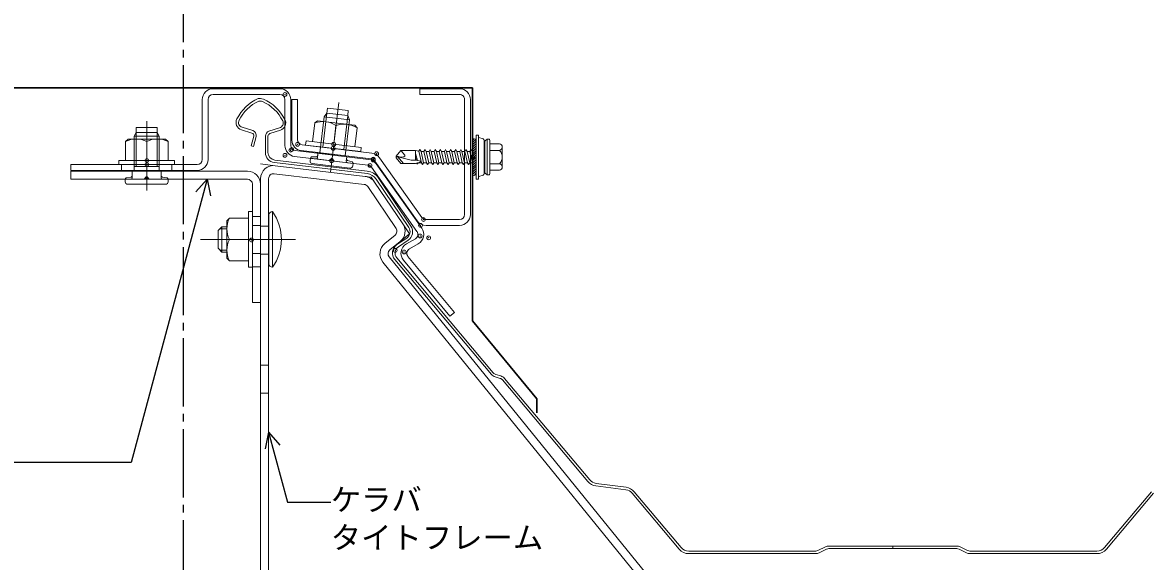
# Model space of a CAD drawing. Units: millimetres at full size, sheet at 1:3; details may follow other scales. Extents: x -1262 to 3778, y -891 to 1036.
# Drawn here: x -879.3 to -433.1, y 151.7 to 364.9 of the extents above; entities that cross this region are included whole.
import ezdxf
from ezdxf.enums import TextEntityAlignment as Align

# ---------------------------------------------------------------- set-up
doc = ezdxf.new("R2010")
doc.units = ezdxf.units.MM
doc.header["$LTSCALE"] = 3
doc.header["$PDMODE"] = 32
doc.header["$PDSIZE"] = 1.5
doc.linetypes.add('CHAIN2', pattern=[12, 9, -1, 1, -1])
for name, color, linetype, lineweight in [('0-4_寸法線1', 5, 'Continuous', 25), ('0-6_名称1', 5, 'Continuous', 25), ('0-B_屋根1', 6, 'Continuous', 20), ('1-1_水切1', 134, 'Continuous', 30), ('2-7_ビス1', 7, 'Continuous', 5), ('2-A_タイトフレーム', 3, 'Continuous', 9), ('3-0_吊子', 7, 'Continuous', 5)]:
    doc.layers.add(name, color=color, linetype=linetype, lineweight=lineweight)
doc.styles.add('ＭＳ ゴシック', font='')
doc.styles.get('ＭＳ ゴシック').set_extended_font_data('MS Gothic')

msp = doc.modelspace()

# ---------------------------------------------------------------- linework, layer by layer
at = {"layer": '0-4_寸法線1', "linetype": 'CHAIN2'}
msp.add_line((-815.847, 672.069), (-815.847, -639.942), dxfattribs=at)
at = {"layer": '0-6_名称1'}
for p, q in [((-806.343, 302.908), (-810.794, 297.889)), ((-806.343, 302.908), (-804.998, 296.336)), ((-782.066, 202.796), (-783.411, 196.224)), ((-782.066, 202.796), (-777.615, 197.777))]:
    msp.add_line(p, q, dxfattribs=at)
for points in [[(-806.343, 302.908), (-836.377, 190.821), (-969.981, 190.821)], [(-782.066, 202.796), (-774.656, 175.142), (-757.503, 175.142)]]:
    msp.add_lwpolyline(points, dxfattribs=at)
at = {"layer": '0-B_屋根1'}
for p, q in [((-785.318, 334.803), (-786.218, 334.803)), ((-785.994, 333.803), (-785.318, 333.803)), ((-792.833, 322.484), (-788.646, 321.182)), ((-788.35, 322.137), (-792.537, 323.439)), ((-777.706, 323.235), (-781.93, 321.878)), ((-781.624, 320.926), (-777.4, 322.283)), ((-783.318, 319.974), (-783.318, 313.467)), ((-782.318, 313.467), (-782.318, 319.974)), ((-779.791, 309.495), (-743.162, 305.135)), ((-743.044, 306.128), (-779.672, 310.488)), ((-725.836, 284.359), (-738.781, 303.528)), ((-739.61, 302.968), (-726.665, 283.8)), ((-727.472, 279.634), (-731.342, 277.021)), ((-730.783, 276.192), (-726.913, 278.806)), ((-732.168, 271.135), (-694.007, 225.656)), ((-693.241, 226.299), (-731.402, 271.778)), ((-692.544, 224.703), (-690.555, 224.127)), ((-690.276, 225.087), (-692.265, 225.664)), ((-689.579, 223.491), (-655.9, 183.354)), ((-655.134, 183.997), (-688.813, 224.134)), ((-652.716, 181.61), (-640.856, 180.063)), ((-640.727, 181.055), (-652.587, 182.602)), ((-638.309, 178.668), (-619.783, 156.589)), ((-619.017, 157.232), (-637.543, 179.311)), ((-451.619, 157.232), (-433.093, 179.311)), ((-432.327, 178.668), (-450.853, 156.589)), ((-561.951, 157.486), (-564.895, 156.014)), ((-564.448, 155.12), (-561.504, 156.592)), ((-535.318, 157.803), (-560.61, 157.803)), ((-506.187, 155.12), (-509.132, 156.592)), ((-508.684, 157.486), (-505.74, 156.014)), ((-565.79, 155.803), (-615.953, 155.803)), ((-615.952, 154.803), (-565.79, 154.803)), ((-504.846, 155.803), (-454.683, 155.803)), ((-454.683, 154.803), (-504.846, 154.803))]:
    msp.add_line(p, q, dxfattribs=at)
for points in [[(-787.974, 319.982), (-788.961, 316.081), (-787.991, 315.836), (-787.005, 319.736)], [(-560.61, 156.803), (-535.318, 156.803), (-535.318, 157.803)], [(-510.026, 156.803), (-535.318, 156.803), (-535.318, 157.803), (-510.026, 157.803)]]:
    msp.add_lwpolyline(points, dxfattribs=at)
for centre, radius, start, end in [((-778.722, 318.62), 17.834, 114.85353, 152.90711), ((-785.317, 331.808), 2.995, 66.57536, 90.0188), ((-778.722, 318.62), 16.834, 115.59267, 153.13098), ((-785.318, 331.804), 1.999, 66.57715, 89.99521), ((-790.879, 318.955), 16, 25.93718, 66.59444), ((-790.879, 318.955), 17, 26.54208, 66.59444), ((-791.943, 325.348), 3, 152.3059, 252.73149), ((-791.943, 325.348), 2, 153.88999, 252.73245), ((-778.318, 325.14), 2, 287.81273, 24.00079), ((-778.318, 325.14), 3, 287.81508, 28.07475), ((-788.943, 320.227), 2, 345.8, 72.72843), ((-781.318, 319.974), 2, 107.81598, 180), ((-779.818, 325.603), 1.5, 227.30688, 227.38289), ((-788.943, 320.227), 1, 345.8, 72.72865), ((-781.318, 319.974), 1, 107.81574, 180), ((-779.318, 313.467), 4, 180, 263.21103), ((-779.318, 313.467), 3, 180, 263.21099), ((-743.753, 300.17), 5, 34.03215, 83.21103), ((-743.753, 300.17), 6, 34.03194, 83.21099), ((-729.151, 282.121), 3, 304.03234, 34.03215), ((-729.151, 282.121), 4, 304.03192, 34.03194), ((-729.104, 273.706), 4, 124.03234, 219.99999), ((-729.104, 273.706), 3, 124.03192, 220.00003), ((-691.709, 227.585), 3, 219.99999, 253.83529), ((-691.709, 227.585), 2, 220.00003, 253.83481), ((-691.111, 222.206), 2, 40.00003, 73.83529), ((-691.111, 222.206), 3, 39.99998, 73.83481), ((-652.07, 186.568), 5, 220.00003, 262.57043), ((-652.07, 186.568), 4, 219.99998, 262.57047), ((-641.373, 176.097), 4, 40.00002, 82.57043), ((-641.373, 176.097), 5, 39.99994, 82.57047), ((-615.952, 159.803), 5, 220.00002, 270), ((-615.953, 159.803), 4, 219.99994, 270), ((-560.61, 154.803), 3, 90, 116.5665), ((-560.61, 154.803), 2, 90, 116.56505), ((-510.026, 154.803), 3, 63.43399, 90), ((-510.026, 154.803), 2, 63.43495, 90), ((-454.683, 159.803), 4, 270, 319.99996), ((-454.683, 159.803), 5, 270, 319.99998), ((-565.79, 157.803), 2, 270, 296.5665), ((-565.79, 157.803), 3, 270, 296.56505), ((-504.846, 157.803), 3, 243.43495, 270), ((-504.846, 157.803), 2, 243.43399, 270)]:
    msp.add_arc(centre, radius, start, end, dxfattribs=at)
at = {"layer": '1-1_水切1'}
msp.add_line((-931.347, 339.02), (-701.409, 339.02), dxfattribs=at)
msp.add_lwpolyline([(-701.409, 339.02), (-701.419, 246.907), (-675.973, 216.029), (-675.973, 210.527)], dxfattribs=at)
at = {"layer": '2-7_ビス1'}
for p, q in [((-701.411, 319.067), (-701.411, 304.29)), ((-699.971, 318.707), (-701.411, 319.067)), ((-701.411, 318.273), (-700.776, 318.908)), ((-701.411, 317.372), (-700.055, 318.728)), ((-699.971, 317.911), (-701.411, 316.471)), ((-699.971, 317.011), (-701.411, 315.571)), ((-699.131, 320.379), (-699.971, 320.379)), ((-699.131, 302.979), (-699.131, 320.379)), ((-697.258, 318.823), (-698.968, 319.363)), ((-696.851, 305.102), (-696.851, 318.255)), ((-696.611, 305.569), (-696.611, 317.788)), ((-696.497, 318.032), (-695.72, 318.685)), ((-695.72, 318.685), (-695.72, 304.672)), ((-695.72, 318.685), (-694.93, 318.685)), ((-694.611, 318.367), (-694.611, 304.991)), ((-690.769, 316.929), (-694.611, 316.929)), ((-729.741, 314.226), (-731.611, 311.997)), ((-723.968, 314.226), (-729.741, 314.226)), ((-723.968, 314.226), (-723.968, 310.424)), ((-723.968, 314.226), (-722.642, 313.992)), ((-723.166, 310.289), (-723.968, 313.054)), ((-722.245, 314.679), (-722.642, 313.992)), ((-722.642, 313.992), (-721.679, 309.449)), ((-722.245, 314.679), (-721.8, 313.908)), ((-721.8, 313.908), (-720.789, 309.449)), ((-720.668, 313.908), (-721.8, 313.908)), ((-720.223, 314.679), (-720.668, 313.908)), ((-720.668, 313.908), (-719.657, 309.449)), ((-720.223, 314.679), (-719.778, 313.908)), ((-719.778, 313.908), (-718.767, 309.449)), ((-718.646, 313.908), (-719.778, 313.908)), ((-718.201, 314.679), (-718.646, 313.908)), ((-718.646, 313.908), (-717.635, 309.449)), ((-718.201, 314.679), (-717.756, 313.908)), ((-717.756, 313.908), (-716.745, 309.449)), ((-716.179, 314.679), (-715.734, 313.908)), ((-715.734, 313.908), (-714.723, 309.449)), ((-714.601, 313.908), (-715.734, 313.908)), ((-714.156, 314.679), (-714.601, 313.908)), ((-714.601, 313.908), (-713.59, 309.449)), ((-714.156, 314.679), (-713.711, 313.908)), ((-713.711, 313.908), (-712.7, 309.449)), ((-712.579, 313.908), (-713.711, 313.908)), ((-712.134, 314.679), (-712.579, 313.908)), ((-712.579, 313.908), (-711.568, 309.449)), ((-712.134, 314.679), (-711.689, 313.908)), ((-711.689, 313.908), (-710.678, 309.449)), ((-710.112, 314.679), (-709.667, 313.908)), ((-709.667, 313.908), (-708.655, 309.449)), ((-708.534, 313.908), (-709.667, 313.908)), ((-708.089, 314.679), (-708.534, 313.908)), ((-708.534, 313.908), (-707.523, 309.449)), ((-708.089, 314.679), (-707.644, 313.908)), ((-707.644, 313.908), (-706.633, 309.449)), ((-706.512, 313.908), (-707.644, 313.908)), ((-706.067, 314.679), (-706.512, 313.908)), ((-706.512, 313.908), (-705.501, 309.449)), ((-706.067, 314.679), (-705.622, 313.908)), ((-705.622, 313.908), (-704.611, 309.449)), ((-704.045, 314.679), (-703.6, 313.908)), ((-703.6, 313.908), (-702.588, 309.449)), ((-702.467, 313.908), (-703.6, 313.908)), ((-702.022, 314.679), (-702.467, 313.908)), ((-702.022, 314.679), (-701.577, 313.908)), ((-701.577, 313.908), (-701.411, 313.175)), ((-701.577, 313.908), (-701.411, 313.908)), ((-699.971, 316.11), (-701.411, 314.67)), ((-699.971, 315.209), (-701.411, 313.769)), ((-699.971, 314.308), (-701.411, 312.868)), ((-699.971, 313.407), (-701.411, 311.967)), ((-699.971, 312.507), (-701.411, 311.067)), ((-696.611, 313.908), (-696.851, 313.908)), ((-690.769, 314.304), (-694.611, 314.304)), ((-689.711, 307.741), (-689.711, 315.616)), ((-731.611, 311.36), (-731.611, 311.997)), ((-729.741, 309.131), (-731.611, 311.36)), ((-731.083, 311.855), (-728.796, 309.131)), ((-725.74, 310.424), (-730.419, 311.677)), ((-723.968, 309.131), (-729.741, 309.131)), ((-723.968, 310.424), (-725.74, 310.424)), ((-723.968, 311.679), (-723.755, 310.391)), ((-723.968, 309.131), (-723.559, 309.203)), ((-723.562, 309.219), (-723.559, 309.203)), ((-723.559, 309.203), (-723.411, 308.945)), ((-723.103, 308.945), (-723.411, 308.945)), ((-722.885, 309.322), (-723.103, 308.945)), ((-722.885, 309.322), (-722.904, 309.387)), ((-722.885, 309.322), (-722.162, 309.449)), ((-721.679, 309.449), (-722.162, 309.449)), ((-721.234, 308.679), (-721.679, 309.449)), ((-721.234, 308.679), (-720.789, 309.449)), ((-719.657, 309.449), (-720.789, 309.449)), ((-719.212, 308.679), (-719.657, 309.449)), ((-719.212, 308.679), (-718.767, 309.449)), ((-717.635, 309.449), (-718.767, 309.449)), ((-717.19, 308.679), (-717.635, 309.449)), ((-717.19, 308.679), (-716.745, 309.449)), ((-715.167, 308.679), (-715.612, 309.449)), ((-715.167, 308.679), (-714.723, 309.449)), ((-713.59, 309.449), (-714.723, 309.449)), ((-713.145, 308.679), (-713.59, 309.449)), ((-713.145, 308.679), (-712.7, 309.449)), ((-711.568, 309.449), (-712.7, 309.449)), ((-711.123, 308.679), (-711.568, 309.449)), ((-711.123, 308.679), (-710.678, 309.449)), ((-709.1, 308.679), (-709.545, 309.449)), ((-709.1, 308.679), (-708.655, 309.449)), ((-707.523, 309.449), (-708.655, 309.449)), ((-707.078, 308.679), (-707.523, 309.449)), ((-707.078, 308.679), (-706.633, 309.449)), ((-705.501, 309.449), (-706.633, 309.449)), ((-705.056, 308.679), (-705.501, 309.449)), ((-705.056, 308.679), (-704.611, 309.449)), ((-703.033, 308.679), (-703.478, 309.449)), ((-703.033, 308.679), (-702.588, 309.449)), ((-701.456, 309.449), (-702.588, 309.449)), ((-699.971, 311.606), (-701.411, 310.166)), ((-699.971, 310.705), (-701.411, 309.265)), ((-699.971, 309.804), (-701.411, 308.364)), ((-699.971, 308.903), (-701.411, 307.463)), ((-699.971, 308.003), (-701.411, 306.563)), ((-696.611, 309.449), (-696.851, 309.449)), ((-690.769, 309.054), (-694.611, 309.054)), ((-699.971, 307.102), (-701.411, 305.662)), ((-699.971, 306.201), (-701.411, 304.761)), ((-699.971, 304.65), (-701.411, 304.29)), ((-699.971, 305.3), (-700.838, 304.433)), ((-697.258, 304.534), (-698.968, 303.994)), ((-696.497, 305.325), (-695.72, 304.672)), ((-695.72, 304.672), (-694.93, 304.672)), ((-690.769, 306.429), (-694.611, 306.429))]:
    msp.add_line(p, q, dxfattribs=at)
for points in [[(-699.131, 302.979), (-699.971, 302.979), (-699.971, 320.379)], [(-729.741, 314.226), (-729.428, 313.858), (-729.089, 313.464), (-728.759, 313.068), (-728.47, 312.691), (-728.257, 312.354), (-728.155, 312.08), (-728.197, 311.891), (-728.443, 311.783), (-728.879, 311.718), (-729.414, 311.686), (-729.958, 311.676), (-730.419, 311.677)], [(-716.179, 314.679), (-716.624, 313.908), (-717.756, 313.908)], [(-716.624, 313.908), (-715.612, 309.449), (-716.745, 309.449)], [(-710.112, 314.679), (-710.557, 313.908), (-711.689, 313.908)], [(-710.557, 313.908), (-709.545, 309.449), (-710.678, 309.449)], [(-704.045, 314.679), (-704.49, 313.908), (-705.622, 313.908)], [(-704.49, 313.908), (-703.478, 309.449), (-704.611, 309.449)], [(-702.467, 313.908), (-701.456, 309.449), (-701.411, 309.372)], [(-731.611, 311.679), (-731.48, 311.74), (-731.348, 311.794), (-731.215, 311.835), (-731.083, 311.855), (-730.918, 311.847), (-730.752, 311.807), (-730.586, 311.748), (-730.419, 311.677)], [(-723.968, 309.131), (-723.152, 309.319), (-722.543, 309.504), (-722.163, 309.682), (-722.037, 309.851), (-722.175, 310.005), (-722.556, 310.15), (-723.161, 310.288), (-723.968, 310.424)]]:
    msp.add_lwpolyline(points, dxfattribs=at)
for centre, radius, start, end in [((-698.891, 319.59), 0.24, 180, 251.24339), ((-697.451, 318.255), 0.6, 0, 71.24339), ((-696.293, 317.788), 0.319, 130, 180), ((-694.93, 318.367), 0.319, 0, 90), ((-691.054, 315.616), 1.343, 282.25461, 77.74538), ((-693.497, 311.679), 3.785, 316.09561, 43.90437), ((-691.054, 307.741), 1.343, 282.25461, 77.74538), ((-698.891, 303.767), 0.24, 108.75661, 180), ((-697.451, 305.102), 0.6, 288.75661, 0), ((-696.293, 305.569), 0.319, 180, 230), ((-694.93, 304.991), 0.319, 270, 0)]:
    msp.add_arc(centre, radius, start, end, dxfattribs=at)
at = {"layer": '2-7_ビス1', "color": 5}
msp.add_point((-701.411, 311.679), dxfattribs=at)
at = {"layer": '2-A_タイトフレーム'}
for p, q in [((-779.459, 308.261), (-785.266, 308.953)), ((-779.459, 308.261), (-743.882, 304.026)), ((-779.829, 305.083), (-744.26, 300.848)), ((-743.882, 304.026), (-741.519, 303.744)), ((-740.187, 301.772), (-741.519, 303.744)), ((-785.266, 146.986), (-785.266, 303.114)), ((-782.066, 147.003), (-782.066, 303.097)), ((-742.839, 299.982), (-731.669, 283.441)), ((-740.187, 301.772), (-729.017, 285.232)), ((-785.266, 284.306), (-782.066, 284.306)), ((-730.052, 278.283), (-726.35, 281.283)), ((-729.017, 285.232), (-726.35, 281.283)), ((-732.067, 280.768), (-736.135, 277.47)), ((-730.052, 278.283), (-734.12, 274.985)), ((-785.266, 273.306), (-782.066, 273.306)), ((-736.9, 270.156), (-635.497, 145.077)), ((-734.414, 272.172), (-633.011, 147.092)), ((-785.266, 229.295), (-782.066, 229.295)), ((-785.266, 218.295), (-782.066, 218.295))]:
    msp.add_line(p, q, dxfattribs=at)
for centre, radius, start, end in [((-780.066, 303.097), 5.2, 83.2109, 180), ((-780.066, 303.097), 2, 83.2109, 180), ((-744.497, 298.862), 5.2, 34.03194, 83.2109), ((-744.497, 298.862), 2, 34.03194, 83.2109), ((-733.327, 282.322), 2, 309.03194, 34.03194), ((-733.327, 282.322), 5.2, 309.03194, 34.03194), ((-732.86, 273.431), 5.2, 129.03194, 219.03194), ((-732.86, 273.431), 2, 129.03194, 219.03194)]:
    msp.add_arc(centre, radius, start, end, dxfattribs=at)
at = {"layer": '3-0_吊子'}
for p, q in [((-777.6, 338.708), (-804, 338.708)), ((-804, 336.408), (-777.6, 336.408)), ((-808.3, 334.408), (-808.3, 310.708)), ((-806, 310.708), (-806, 334.408)), ((-775.6, 334.408), (-775.6, 316.186)), ((-773.3, 316.186), (-773.3, 334.408)), ((-772.886, 334.408), (-772.886, 318.392)), ((-759.055, 329.026), (-758.819, 331.012)), ((-757.658, 305.696), (-754.366, 333.301)), ((-704.575, 334.408), (-704.578, 288.95)), ((-702.278, 288.95), (-702.275, 334.408)), ((-830.266, 298.408), (-830.266, 325.908)), ((-762.685, 326.034), (-763.796, 325.16)), ((-761.782, 313.338), (-760.077, 327.637)), ((-760.692, 315.625), (-759.101, 328.964)), ((-760.077, 327.637), (-759.055, 329.026)), ((-750.147, 326.453), (-760.077, 327.637)), ((-750.814, 328.043), (-759.055, 329.026)), ((-752.374, 314.633), (-750.784, 327.972)), ((-751.852, 312.154), (-750.147, 326.453)), ((-750.147, 326.453), (-750.814, 328.043)), ((-835.266, 319.908), (-834.416, 321.408)), ((-834.454, 318.808), (-834.454, 321.341)), ((-834.416, 321.408), (-834.416, 323.408)), ((-826.116, 321.408), (-834.416, 321.408)), ((-825.266, 319.908), (-826.116, 321.408)), ((-826.078, 318.808), (-826.078, 321.341)), ((-763.796, 325.16), (-764.685, 317.713)), ((-755.456, 324.165), (-756.344, 316.718)), ((-748.003, 315.723), (-747.115, 323.171)), ((-837.633, 318.808), (-838.633, 317.808)), ((-838.633, 317.808), (-838.633, 310.308)), ((-825.266, 319.908), (-835.266, 319.908)), ((-835.266, 318.808), (-835.266, 319.908)), ((-835.266, 306.408), (-835.266, 318.808)), ((-834.454, 307.908), (-834.454, 318.808)), ((-830.233, 317.808), (-830.233, 310.308)), ((-826.078, 307.908), (-826.078, 318.808)), ((-825.266, 318.808), (-825.266, 319.908)), ((-825.266, 306.408), (-825.266, 318.808)), ((-821.833, 310.308), (-821.833, 317.808)), ((-830.266, 301.715), (-830.266, 312.519)), ((-742.57, 310.744), (-771.537, 314.2)), ((-769.183, 314.221), (-741.522, 310.922)), ((-741.25, 313.205), (-768.822, 316.495)), ((-763.307, 313.218), (-763.271, 313.516)), ((-763.271, 313.516), (-750.363, 311.976)), ((-762.775, 311.342), (-762.562, 313.129)), ((-751.568, 314.537), (-761.498, 315.721)), ((-745.421, 315.416), (-745.61, 313.827)), ((-840.266, 306.408), (-840.266, 308.708)), ((-825.266, 307.908), (-835.266, 307.908)), ((-820.266, 306.408), (-820.266, 308.708)), ((-819.233, 310.308), (-819.233, 308.708)), ((-771.809, 311.916), (-742.842, 308.461)), ((-765.555, 311.253), (-765.684, 310.178)), ((-748.685, 309.158), (-765.565, 311.171)), ((-763.133, 311.813), (-765.09, 311.693)), ((-749.915, 307.29), (-764.809, 309.067)), ((-758.118, 310.283), (-757.245, 311.081)), ((-758.118, 310.283), (-757.212, 310.642)), ((-756.132, 310.046), (-756.928, 310.608)), ((-756.132, 310.046), (-756.793, 311.027)), ((-751.356, 309.98), (-751.143, 311.767)), ((-750.898, 310.354), (-749.024, 309.777)), ((-750.398, 311.678), (-750.363, 311.976)), ((-748.675, 309.24), (-748.803, 308.165)), ((-740.129, 310.094), (-723.332, 286.459)), ((-721.534, 283.581), (-739.574, 308.966)), ((-721.457, 287.791), (-738.254, 311.427)), ((-836.394, 303.751), (-838.322, 303.4)), ((-823.766, 306.408), (-836.766, 306.408)), ((-836.766, 306.108), (-836.766, 306.408)), ((-823.766, 306.108), (-836.766, 306.108)), ((-836.016, 303.408), (-836.016, 306.108)), ((-831.266, 302.908), (-830.493, 303.804)), ((-829.266, 302.908), (-830.039, 303.804)), ((-824.516, 303.408), (-824.516, 306.108)), ((-824.072, 303.751), (-822.144, 303.4)), ((-823.766, 306.108), (-823.766, 306.408)), ((-741.449, 307.633), (-723.409, 282.249)), ((-790.466, 302.908), (-860.266, 302.908)), ((-838.766, 302.991), (-838.766, 302.908)), ((-821.766, 302.908), (-838.766, 302.908)), ((-838.766, 302.908), (-838.766, 301.908)), ((-822.766, 300.908), (-837.766, 300.908)), ((-831.266, 302.908), (-830.409, 303.372)), ((-829.266, 302.908), (-830.123, 303.372)), ((-821.766, 302.991), (-821.766, 302.908)), ((-821.766, 302.908), (-821.766, 301.908)), ((-790.066, 290.071), (-788.466, 290.071)), ((-780.533, 290.071), (-780.533, 268.071)), ((-797.566, 287.47), (-798.566, 286.471)), ((-798.566, 286.471), (-798.566, 271.671)), ((-790.066, 287.47), (-797.566, 287.47)), ((-788.466, 288.21), (-785.266, 288.21)), ((-782.033, 288.571), (-782.033, 269.571)), ((-706.578, 286.95), (-719.827, 286.95)), ((-800.533, 284.071), (-802.033, 282.571)), ((-802.033, 282.571), (-802.033, 275.571)), ((-798.566, 283.328), (-801.283, 283.321)), ((-798.566, 284.078), (-800.533, 284.071)), ((-785.266, 284.571), (-788.466, 284.571)), ((-719.827, 284.65), (-706.578, 284.65)), ((-808.931, 279.071), (-771.379, 279.071)), ((-724.041, 279.357), (-727.584, 277.316)), ((-726.436, 275.323), (-722.893, 277.364)), ((-798.566, 274.821), (-801.283, 274.821)), ((-798.531, 274.071), (-800.533, 274.071)), ((-785.266, 273.571), (-788.466, 273.571)), ((-798.566, 271.671), (-797.566, 270.671)), ((-797.566, 270.671), (-790.066, 270.671)), ((-788.466, 268.21), (-785.266, 268.21)), ((-728.745, 270.843), (-710.379, 248.73))]:
    msp.add_line(p, q, dxfattribs=at)
for points in [[(-706.575, 338.708), (-722.275, 338.708), (-722.275, 336.408), (-706.575, 336.408)], [(-770.586, 318.48), (-770.586, 334.408), (-772.886, 334.408)], [(-750.814, 328.043), (-750.577, 330.029), (-758.819, 331.012)], [(-747.115, 323.171), (-747.989, 324.282), (-762.685, 326.034)], [(-826.116, 321.408), (-826.116, 323.408), (-834.416, 323.408)], [(-821.833, 317.808), (-822.833, 318.808), (-837.633, 318.808)], [(-745.61, 313.827), (-767.456, 316.432), (-767.266, 318.021), (-745.421, 315.416)], [(-810.3, 308.708), (-860.233, 308.708), (-860.233, 306.408), (-810.3, 306.408)], [(-819.233, 308.708), (-841.233, 308.708), (-841.233, 310.308), (-819.233, 310.308)], [(-860.266, 302.908), (-860.266, 306.108), (-790.466, 306.108)], [(-785.266, 300.908), (-785.266, 254.108), (-788.466, 254.108), (-788.466, 300.908)], [(-788.466, 290.071), (-788.466, 268.071), (-790.066, 268.071), (-790.066, 290.071)], [(-800.533, 284.071), (-800.533, 274.071), (-802.033, 275.571)], [(-710.372, 248.721), (-708.61, 250.2), (-726.976, 272.312)]]:
    msp.add_lwpolyline(points, dxfattribs=at)
for centre, radius, start, end in [((-804, 334.408), 4.3, 90, 180), ((-804, 334.408), 2, 90, 180), ((-777.6, 334.408), 4.3, 0, 90), ((-777.6, 334.408), 2, 0, 90), ((-706.575, 334.408), 4.3, 359.99664, 89.99953), ((-706.575, 334.408), 2, 359.99664, 89.99953), ((-760.611, 316.401), 9.32, 56.41501, 109.985), ((-752.27, 315.406), 9.32, 56.41501, 109.985), ((-834.433, 309.488), 9.32, 63.21501, 116.785), ((-826.033, 309.488), 9.32, 63.21501, 116.785), ((-768.686, 318.392), 4.2, 180, 263.19741), ((-768.586, 318.48), 2, 180, 263.19741), ((-771.3, 316.186), 4.3, 180, 263.19741), ((-771.3, 316.186), 2, 180, 263.19741), ((-741.759, 308.936), 4.3, 35.40037, 83.19741), ((-810.3, 310.708), 2, 270, 0), ((-810.3, 310.708), 4.3, 270, 0), ((-764.691, 310.059), 1, 173.2, 263.2), ((-765.059, 311.194), 0.5, 93.50485, 173.2), ((-763.272, 311.401), 0.5, 263.2, 353.2), ((-763.163, 312.312), 0.5, 273.50485, 353.2), ((-757.042, 310.86), 0.3, 33.98066, 132.41936), ((-757.101, 310.363), 0.3, 54.78204, 111.61797), ((-750.86, 309.921), 0.5, 173.2, 263.2), ((-750.751, 310.832), 0.5, 173.2, 252.89515), ((-749.796, 308.283), 1, 263.2, 353.2), ((-749.172, 309.299), 0.5, 353.2, 72.89515), ((-743.079, 306.475), 2, 35.40037, 83.19741), ((-743.079, 306.475), 4.3, 35.40037, 83.19741), ((-741.759, 308.936), 2, 35.40037, 83.19741), ((-836.483, 304.243), 0.5, 280.30485, 0), ((-830.266, 303.608), 0.3, 40.78066, 139.21936), ((-823.983, 304.243), 0.5, 180, 259.69515), ((-790.466, 300.908), 5.2, 360, 90), ((-837.766, 301.908), 1, 180, 270), ((-838.233, 302.908), 0.5, 100.30485, 180), ((-836.516, 303.408), 0.5, 270, 0), ((-830.266, 303.108), 0.3, 61.58204, 118.41797), ((-824.016, 303.408), 0.5, 180, 270), ((-822.766, 301.908), 1, 270, 0), ((-822.233, 302.908), 0.5, 0, 79.69515), ((-790.466, 300.908), 2, 0, 90), ((-780.533, 288.571), 1.5, 90, 180), ((-796.069, 279.071), 19.036, 324.69975, 35.30025), ((-789.246, 283.271), 9.32, 153.21501, 206.785), ((-719.827, 288.95), 4.3, 215.40037, 269.99928), ((-719.827, 288.95), 2, 215.40037, 269.99928), ((-706.578, 288.95), 4.3, 269.99928, 359.99664), ((-706.578, 288.95), 2, 269.99928, 359.99664), ((-725.039, 281.09), 2, 299.93772, 35.40037), ((-725.039, 281.09), 4.3, 299.93772, 35.40037), ((-789.246, 274.871), 9.32, 153.21501, 206.785), ((-725.438, 273.59), 4.3, 119.93772, 219.71218), ((-725.438, 273.59), 2, 119.93772, 219.71218), ((-780.533, 269.571), 1.5, 180, 270)]:
    msp.add_arc(centre, radius, start, end, dxfattribs=at)
for p in [(-775.6, 336.408), (-770.586, 316.705), (-756.344, 316.718), (-775.6, 312.368), (-773.3, 314.41), (-772.886, 314.663), (-756.533, 315.129), (-739.358, 312.98), (-830.233, 310.308), (-830.233, 308.708), (-757.125, 310.164), (-741.962, 308.356), (-740.678, 310.519), (-740.642, 310.817), (-720.859, 286.95), (-722.134, 280.455), (-722.046, 284.65), (-788.833, 278.851), (-718.793, 279.725), (-732.007, 274.769), (-728.493, 274.139)]:
    msp.add_point(p, dxfattribs=at)

# ---------------------------------------------------------------- texts
at = {"layer": '0-6_名称1', "style": 'ＭＳ ゴシック'}
for s, p in [('ケラバ\u3000\u3000\u3000\u3000', (-757.503, 169.142)), ('タイトフレーム', (-757.503, 154.142))]:
    msp.add_text(s, height=8.798, dxfattribs=at).set_placement(p, align=Align.BOTTOM_LEFT)

doc.saveas('drawing.dxf')
